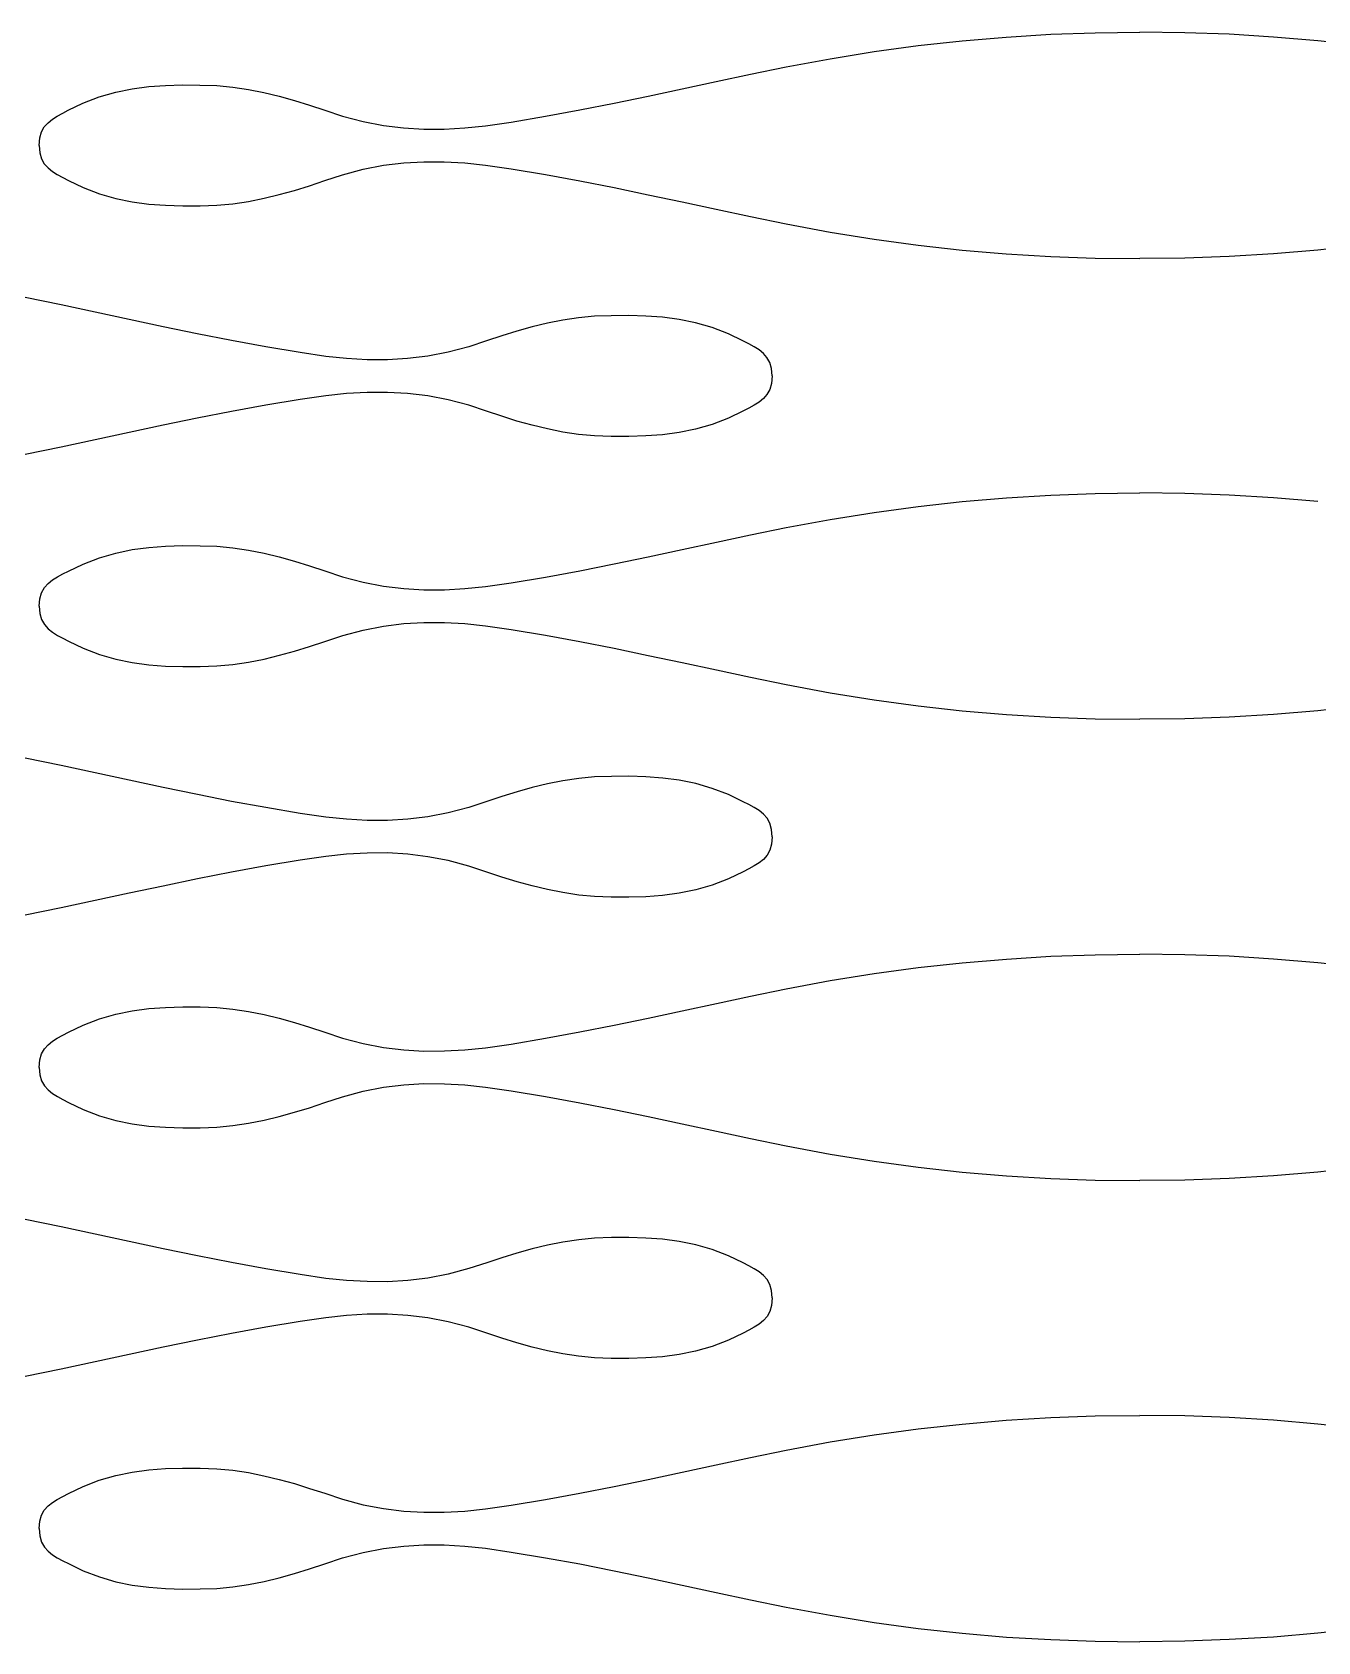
# Model space of a CAD drawing. Extents: x -53 to 53, y -73 to 73.
# Drawn here: x -30.7 to -15.38, y -55.33 to -36.14 of the extents above; entities that cross this region are included whole.
import ezdxf

# ---------------------------------------------------------------- set-up
doc = ezdxf.new("R2010")
doc.units = 0
doc.header["$MEASUREMENT"] = 0
doc.layers.get('0').update_dxf_attribs({"linetype": 'CONTINUOUS'})

msp = doc.modelspace()

# ---------------------------------------------------------------- linework, layer by layer
for p, q in [((-20.144, -36.3), (-19.619, -36.242)), ((-19.619, -36.242), (-19.093, -36.197)), ((-19.093, -36.197), (-18.564, -36.165)), ((-18.564, -36.165), (-18.034, -36.146)), ((-18.034, -36.146), (-17.5, -36.14)), ((-16.967, -36.146), (-17.5, -36.14)), ((-16.436, -36.165), (-16.967, -36.146)), ((-15.908, -36.197), (-16.436, -36.165)), ((-15.382, -36.242), (-15.908, -36.197)), ((-14.856, -36.3), (-15.382, -36.242)), ((-21.717, -36.553), (-21.193, -36.456)), ((-21.193, -36.456), (-20.669, -36.371)), ((-20.669, -36.371), (-20.144, -36.3)), ((-22.549, -36.728), (-22.143, -36.641)), ((-22.143, -36.641), (-21.717, -36.553)), ((-29.706, -36.856), (-29.51, -36.816)), ((-29.51, -36.816), (-29.312, -36.789)), ((-29.312, -36.789), (-29.112, -36.774)), ((-29.112, -36.774), (-28.909, -36.769)), ((-28.909, -36.769), (-28.702, -36.77)), ((-28.702, -36.77), (-28.502, -36.777)), ((-28.502, -36.777), (-28.312, -36.794)), ((-28.312, -36.794), (-28.124, -36.822)), ((-28.124, -36.822), (-27.94, -36.859)), ((-23.361, -36.902), (-22.955, -36.815)), ((-22.955, -36.815), (-22.549, -36.728)), ((-30.271, -37.071), (-30.097, -36.987)), ((-30.097, -36.987), (-29.902, -36.912)), ((-29.902, -36.912), (-29.706, -36.856)), ((-27.94, -36.859), (-27.757, -36.903)), ((-27.757, -36.903), (-27.576, -36.953)), ((-27.576, -36.953), (-27.396, -37.009)), ((-27.396, -37.009), (-27.216, -37.069)), ((-24.175, -37.067), (-23.767, -36.986)), ((-23.767, -36.986), (-23.361, -36.902)), ((-30.557, -37.269), (-30.513, -37.22)), ((-30.513, -37.22), (-30.461, -37.178)), ((-30.461, -37.178), (-30.402, -37.141)), ((-30.402, -37.141), (-30.338, -37.106)), ((-30.338, -37.106), (-30.271, -37.071)), ((-27.216, -37.069), (-27.002, -37.14)), ((-27.002, -37.14), (-26.758, -37.205)), ((-26.758, -37.205), (-26.516, -37.252)), ((-25.298, -37.255), (-24.994, -37.211)), ((-24.994, -37.211), (-24.584, -37.142)), ((-24.584, -37.142), (-24.175, -37.067)), ((-30.619, -37.489), (-30.611, -37.401)), ((-30.611, -37.401), (-30.59, -37.329)), ((-30.59, -37.329), (-30.557, -37.269)), ((-26.516, -37.252), (-26.275, -37.281)), ((-26.275, -37.281), (-26.033, -37.295)), ((-26.033, -37.295), (-25.791, -37.295)), ((-25.791, -37.295), (-25.546, -37.281)), ((-25.546, -37.281), (-25.298, -37.255)), ((-30.619, -37.489), (-30.611, -37.577)), ((-30.611, -37.577), (-30.59, -37.65)), ((-30.59, -37.65), (-30.557, -37.71)), ((-30.557, -37.71), (-30.513, -37.759)), ((-30.513, -37.759), (-30.461, -37.801)), ((-30.461, -37.801), (-30.402, -37.838)), ((-27.002, -37.839), (-26.758, -37.774)), ((-26.758, -37.774), (-26.516, -37.727)), ((-26.516, -37.727), (-26.274, -37.697)), ((-26.274, -37.697), (-26.033, -37.684)), ((-26.033, -37.684), (-25.791, -37.684)), ((-25.791, -37.684), (-25.546, -37.698)), ((-25.546, -37.698), (-25.298, -37.724)), ((-25.298, -37.724), (-24.994, -37.768)), ((-24.994, -37.768), (-24.583, -37.836)), ((-30.402, -37.838), (-30.338, -37.873)), ((-30.338, -37.873), (-30.27, -37.907)), ((-30.27, -37.907), (-30.096, -37.992)), ((-30.096, -37.992), (-29.901, -38.066)), ((-27.576, -38.026), (-27.396, -37.97)), ((-27.396, -37.97), (-27.215, -37.91)), ((-27.215, -37.91), (-27.002, -37.839)), ((-24.583, -37.836), (-24.175, -37.912)), ((-24.175, -37.912), (-23.767, -37.992)), ((-23.767, -37.992), (-23.361, -38.077)), ((-29.901, -38.066), (-29.706, -38.123)), ((-29.706, -38.123), (-29.51, -38.163)), ((-29.51, -38.163), (-29.312, -38.189)), ((-29.312, -38.189), (-29.112, -38.204)), ((-28.502, -38.202), (-28.311, -38.185)), ((-28.311, -38.185), (-28.124, -38.157)), ((-28.124, -38.157), (-27.939, -38.12)), ((-27.939, -38.12), (-27.757, -38.076)), ((-27.757, -38.076), (-27.576, -38.026)), ((-23.361, -38.077), (-22.955, -38.163)), ((-22.955, -38.163), (-22.549, -38.251)), ((-29.112, -38.204), (-28.908, -38.21)), ((-28.908, -38.21), (-28.701, -38.209)), ((-28.701, -38.209), (-28.502, -38.202)), ((-22.549, -38.251), (-22.143, -38.337)), ((-22.143, -38.337), (-21.716, -38.425)), ((-21.716, -38.425), (-21.192, -38.523)), ((-21.192, -38.523), (-20.669, -38.608)), ((-20.669, -38.608), (-20.144, -38.679)), ((-20.144, -38.679), (-19.619, -38.737)), ((-19.619, -38.737), (-19.093, -38.782)), ((-15.382, -38.737), (-15.908, -38.782)), ((-14.857, -38.679), (-15.382, -38.737)), ((-19.093, -38.782), (-18.564, -38.814)), ((-18.564, -38.814), (-18.034, -38.833)), ((-18.034, -38.833), (-17.5, -38.839)), ((-16.967, -38.833), (-17.5, -38.839)), ((-16.437, -38.814), (-16.967, -38.833)), ((-15.908, -38.782), (-16.437, -38.814)), ((-30.358, -39.391), (-30.784, -39.303)), ((-29.952, -39.478), (-30.358, -39.391)), ((-29.546, -39.565), (-29.952, -39.478)), ((-23.999, -39.527), (-24.19, -39.544)), ((-23.8, -39.52), (-23.999, -39.527)), ((-23.593, -39.519), (-23.8, -39.52)), ((-23.389, -39.524), (-23.593, -39.519)), ((-23.189, -39.539), (-23.389, -39.524)), ((-29.14, -39.652), (-29.546, -39.565)), ((-28.734, -39.736), (-29.14, -39.652)), ((-24.925, -39.703), (-25.105, -39.759)), ((-24.744, -39.653), (-24.925, -39.703)), ((-24.562, -39.609), (-24.744, -39.653)), ((-24.377, -39.572), (-24.562, -39.609)), ((-24.19, -39.544), (-24.377, -39.572)), ((-22.991, -39.566), (-23.189, -39.539)), ((-22.795, -39.606), (-22.991, -39.566)), ((-22.6, -39.662), (-22.795, -39.606)), ((-22.405, -39.737), (-22.6, -39.662)), ((-28.326, -39.817), (-28.734, -39.736)), ((-27.918, -39.892), (-28.326, -39.817)), ((-27.508, -39.961), (-27.918, -39.892)), ((-25.499, -39.89), (-25.743, -39.955)), ((-25.286, -39.819), (-25.499, -39.89)), ((-25.105, -39.759), (-25.286, -39.819)), ((-22.231, -39.821), (-22.405, -39.737)), ((-22.163, -39.856), (-22.231, -39.821)), ((-22.099, -39.891), (-22.163, -39.856)), ((-22.04, -39.928), (-22.099, -39.891)), ((-27.203, -40.005), (-27.508, -39.961)), ((-26.955, -40.031), (-27.203, -40.005)), ((-26.71, -40.045), (-26.955, -40.031)), ((-26.468, -40.045), (-26.71, -40.045)), ((-26.227, -40.031), (-26.468, -40.045)), ((-25.986, -40.002), (-26.227, -40.031)), ((-25.743, -39.955), (-25.986, -40.002)), ((-21.988, -39.97), (-22.04, -39.928)), ((-21.945, -40.019), (-21.988, -39.97)), ((-21.911, -40.079), (-21.945, -40.019)), ((-21.89, -40.151), (-21.911, -40.079)), ((-21.883, -40.239), (-21.89, -40.151)), ((-21.883, -40.239), (-21.89, -40.327)), ((-27.203, -40.474), (-27.508, -40.518)), ((-26.955, -40.448), (-27.203, -40.474)), ((-26.71, -40.434), (-26.955, -40.448)), ((-26.468, -40.434), (-26.71, -40.434)), ((-26.227, -40.447), (-26.468, -40.434)), ((-25.986, -40.477), (-26.227, -40.447)), ((-25.743, -40.524), (-25.986, -40.477)), ((-21.945, -40.46), (-21.988, -40.509)), ((-21.911, -40.4), (-21.945, -40.46)), ((-21.89, -40.327), (-21.911, -40.4)), ((-28.326, -40.662), (-28.734, -40.742)), ((-27.918, -40.586), (-28.326, -40.662)), ((-27.508, -40.518), (-27.918, -40.586)), ((-25.499, -40.589), (-25.743, -40.524)), ((-25.286, -40.66), (-25.499, -40.589)), ((-25.105, -40.72), (-25.286, -40.66)), ((-22.231, -40.657), (-22.405, -40.742)), ((-22.163, -40.623), (-22.231, -40.657)), ((-22.099, -40.588), (-22.163, -40.623)), ((-22.04, -40.551), (-22.099, -40.588)), ((-21.988, -40.509), (-22.04, -40.551)), ((-29.14, -40.827), (-29.546, -40.913)), ((-28.734, -40.742), (-29.14, -40.827)), ((-24.925, -40.776), (-25.105, -40.72)), ((-24.744, -40.826), (-24.925, -40.776)), ((-24.562, -40.87), (-24.744, -40.826)), ((-24.377, -40.907), (-24.562, -40.87)), ((-22.795, -40.873), (-22.991, -40.913)), ((-22.6, -40.816), (-22.795, -40.873)), ((-22.405, -40.742), (-22.6, -40.816)), ((-29.952, -41.001), (-30.358, -41.087)), ((-29.546, -40.913), (-29.952, -41.001)), ((-24.19, -40.935), (-24.377, -40.907)), ((-23.999, -40.952), (-24.19, -40.935)), ((-23.8, -40.959), (-23.999, -40.952)), ((-23.593, -40.96), (-23.8, -40.959)), ((-23.39, -40.954), (-23.593, -40.96)), ((-23.189, -40.939), (-23.39, -40.954)), ((-22.991, -40.913), (-23.189, -40.939)), ((-30.358, -41.087), (-30.785, -41.175)), ((-18.564, -41.659), (-18.033, -41.64)), ((-18.033, -41.64), (-17.5, -41.633)), ((-16.966, -41.64), (-17.5, -41.633)), ((-16.436, -41.659), (-16.966, -41.64)), ((-20.668, -41.865), (-20.144, -41.794)), ((-20.144, -41.794), (-19.619, -41.736)), ((-19.619, -41.736), (-19.092, -41.691)), ((-19.092, -41.691), (-18.564, -41.659)), ((-15.908, -41.691), (-16.436, -41.659)), ((-15.381, -41.736), (-15.908, -41.691)), ((-21.716, -42.047), (-21.192, -41.949)), ((-21.192, -41.949), (-20.668, -41.865)), ((-22.954, -42.309), (-22.548, -42.222)), ((-22.548, -42.222), (-22.142, -42.135)), ((-22.142, -42.135), (-21.716, -42.047)), ((-30.096, -42.481), (-29.901, -42.406)), ((-29.901, -42.406), (-29.706, -42.35)), ((-29.706, -42.35), (-29.51, -42.31)), ((-29.51, -42.31), (-29.312, -42.283)), ((-29.312, -42.283), (-29.111, -42.268)), ((-29.111, -42.268), (-28.908, -42.262)), ((-28.908, -42.262), (-28.701, -42.263)), ((-28.701, -42.263), (-28.502, -42.27)), ((-28.502, -42.27), (-28.311, -42.288)), ((-28.311, -42.288), (-28.124, -42.316)), ((-28.124, -42.316), (-27.939, -42.352)), ((-27.939, -42.352), (-27.757, -42.396)), ((-27.757, -42.396), (-27.576, -42.447)), ((-23.767, -42.48), (-23.36, -42.396)), ((-23.36, -42.396), (-22.954, -42.309)), ((-30.401, -42.634), (-30.337, -42.6)), ((-30.337, -42.6), (-30.27, -42.565)), ((-30.27, -42.565), (-30.096, -42.481)), ((-27.576, -42.447), (-27.396, -42.503)), ((-27.396, -42.503), (-27.215, -42.562)), ((-27.215, -42.562), (-27.002, -42.633)), ((-24.583, -42.636), (-24.174, -42.561)), ((-24.174, -42.561), (-23.767, -42.48)), ((-30.59, -42.823), (-30.556, -42.763)), ((-30.556, -42.763), (-30.513, -42.713)), ((-30.513, -42.713), (-30.46, -42.671)), ((-30.46, -42.671), (-30.401, -42.634)), ((-27.002, -42.633), (-26.757, -42.699)), ((-26.757, -42.699), (-26.515, -42.745)), ((-26.515, -42.745), (-26.274, -42.775)), ((-26.274, -42.775), (-26.033, -42.789)), ((-26.033, -42.789), (-25.79, -42.788)), ((-25.79, -42.788), (-25.546, -42.774)), ((-25.546, -42.774), (-25.298, -42.749)), ((-25.298, -42.749), (-24.993, -42.705)), ((-24.993, -42.705), (-24.583, -42.636)), ((-30.618, -42.983), (-30.611, -42.895)), ((-30.618, -42.983), (-30.611, -43.071)), ((-30.611, -42.895), (-30.59, -42.823)), ((-30.611, -43.071), (-30.589, -43.144)), ((-30.589, -43.144), (-30.556, -43.203)), ((-26.274, -43.191), (-26.033, -43.177)), ((-26.033, -43.177), (-25.79, -43.178)), ((-25.79, -43.178), (-25.546, -43.192)), ((-30.556, -43.203), (-30.512, -43.253)), ((-30.512, -43.253), (-30.46, -43.295)), ((-30.46, -43.295), (-30.401, -43.332)), ((-30.401, -43.332), (-30.337, -43.366)), ((-30.337, -43.366), (-30.27, -43.401)), ((-27.215, -43.404), (-27.001, -43.333)), ((-27.001, -43.333), (-26.757, -43.268)), ((-26.757, -43.268), (-26.515, -43.221)), ((-26.515, -43.221), (-26.274, -43.191)), ((-25.546, -43.192), (-25.298, -43.218)), ((-25.298, -43.218), (-24.993, -43.262)), ((-24.993, -43.262), (-24.583, -43.33)), ((-24.583, -43.33), (-24.174, -43.405)), ((-30.27, -43.401), (-30.096, -43.485)), ((-30.096, -43.485), (-29.901, -43.56)), ((-29.901, -43.56), (-29.706, -43.616)), ((-27.756, -43.57), (-27.575, -43.519)), ((-27.575, -43.519), (-27.395, -43.464)), ((-27.395, -43.464), (-27.215, -43.404)), ((-24.174, -43.405), (-23.767, -43.486)), ((-23.767, -43.486), (-23.36, -43.571)), ((-29.706, -43.616), (-29.509, -43.657)), ((-29.509, -43.657), (-29.311, -43.683)), ((-29.311, -43.683), (-29.111, -43.698)), ((-29.111, -43.698), (-28.908, -43.704)), ((-28.908, -43.704), (-28.701, -43.703)), ((-28.701, -43.703), (-28.501, -43.696)), ((-28.501, -43.696), (-28.311, -43.678)), ((-28.311, -43.678), (-28.123, -43.65)), ((-28.123, -43.65), (-27.939, -43.614)), ((-27.939, -43.614), (-27.756, -43.57)), ((-23.36, -43.571), (-22.954, -43.657)), ((-22.954, -43.657), (-22.548, -43.744)), ((-22.548, -43.744), (-22.142, -43.831)), ((-22.142, -43.831), (-21.716, -43.919)), ((-21.716, -43.919), (-21.192, -44.017)), ((-21.192, -44.017), (-20.668, -44.101)), ((-20.668, -44.101), (-20.144, -44.173)), ((-20.144, -44.173), (-19.619, -44.231)), ((-19.619, -44.231), (-19.092, -44.276)), ((-19.092, -44.276), (-18.564, -44.307)), ((-18.564, -44.307), (-18.033, -44.327)), ((-18.033, -44.327), (-17.5, -44.333)), ((-16.967, -44.327), (-17.5, -44.333)), ((-16.436, -44.307), (-16.967, -44.327)), ((-15.908, -44.276), (-16.436, -44.307)), ((-15.381, -44.231), (-15.908, -44.276)), ((-14.856, -44.173), (-15.381, -44.231)), ((-30.358, -44.885), (-30.784, -44.797)), ((-29.951, -44.972), (-30.358, -44.885)), ((-29.546, -45.059), (-29.951, -44.972)), ((-29.14, -45.146), (-29.546, -45.059)), ((-24.561, -45.102), (-24.743, -45.146)), ((-24.376, -45.066), (-24.561, -45.102)), ((-24.189, -45.038), (-24.376, -45.066)), ((-23.999, -45.02), (-24.189, -45.038)), ((-23.799, -45.013), (-23.999, -45.02)), ((-23.592, -45.012), (-23.799, -45.013)), ((-23.389, -45.018), (-23.592, -45.012)), ((-23.188, -45.033), (-23.389, -45.018)), ((-22.99, -45.06), (-23.188, -45.033)), ((-22.794, -45.1), (-22.99, -45.06)), ((-22.599, -45.156), (-22.794, -45.1)), ((-28.733, -45.23), (-29.14, -45.146)), ((-28.326, -45.311), (-28.733, -45.23)), ((-25.105, -45.253), (-25.285, -45.312)), ((-24.924, -45.197), (-25.105, -45.253)), ((-24.743, -45.146), (-24.924, -45.197)), ((-22.404, -45.231), (-22.599, -45.156)), ((-22.23, -45.315), (-22.404, -45.231)), ((-27.917, -45.386), (-28.326, -45.311)), ((-27.507, -45.455), (-27.917, -45.386)), ((-27.202, -45.499), (-27.507, -45.455)), ((-25.743, -45.449), (-25.985, -45.495)), ((-25.499, -45.383), (-25.743, -45.449)), ((-25.285, -45.312), (-25.499, -45.383)), ((-22.163, -45.35), (-22.23, -45.315)), ((-22.099, -45.384), (-22.163, -45.35)), ((-22.04, -45.421), (-22.099, -45.384)), ((-21.988, -45.463), (-22.04, -45.421)), ((-21.944, -45.513), (-21.988, -45.463)), ((-26.954, -45.524), (-27.202, -45.499)), ((-26.71, -45.538), (-26.954, -45.524)), ((-26.467, -45.539), (-26.71, -45.538)), ((-26.226, -45.525), (-26.467, -45.539)), ((-25.985, -45.495), (-26.226, -45.525)), ((-21.911, -45.573), (-21.944, -45.513)), ((-21.89, -45.645), (-21.911, -45.573)), ((-21.882, -45.733), (-21.89, -45.645)), ((-21.89, -45.821), (-21.911, -45.894)), ((-21.882, -45.733), (-21.89, -45.821)), ((-27.507, -46.012), (-27.917, -46.08)), ((-27.202, -45.968), (-27.507, -46.012)), ((-26.954, -45.942), (-27.202, -45.968)), ((-26.71, -45.928), (-26.954, -45.942)), ((-26.467, -45.927), (-26.71, -45.928)), ((-26.226, -45.941), (-26.467, -45.927)), ((-25.985, -45.971), (-26.226, -45.941)), ((-25.743, -46.018), (-25.985, -45.971)), ((-25.499, -46.083), (-25.743, -46.018)), ((-22.04, -46.045), (-22.099, -46.082)), ((-21.988, -46.003), (-22.04, -46.045)), ((-21.944, -45.953), (-21.988, -46.003)), ((-21.911, -45.894), (-21.944, -45.953)), ((-28.733, -46.236), (-29.14, -46.321)), ((-28.326, -46.155), (-28.733, -46.236)), ((-27.917, -46.08), (-28.326, -46.155)), ((-25.285, -46.154), (-25.499, -46.083)), ((-25.105, -46.214), (-25.285, -46.154)), ((-24.924, -46.269), (-25.105, -46.214)), ((-22.404, -46.235), (-22.599, -46.31)), ((-22.23, -46.151), (-22.404, -46.235)), ((-22.163, -46.116), (-22.23, -46.151)), ((-22.099, -46.082), (-22.163, -46.116)), ((-29.546, -46.407), (-29.952, -46.494)), ((-29.14, -46.321), (-29.546, -46.407)), ((-24.743, -46.32), (-24.924, -46.269)), ((-24.561, -46.364), (-24.743, -46.32)), ((-24.377, -46.4), (-24.561, -46.364)), ((-24.189, -46.428), (-24.377, -46.4)), ((-23.999, -46.446), (-24.189, -46.428)), ((-23.8, -46.453), (-23.999, -46.446)), ((-23.189, -46.433), (-23.389, -46.448)), ((-22.991, -46.407), (-23.189, -46.433)), ((-22.794, -46.366), (-22.991, -46.407)), ((-22.599, -46.31), (-22.794, -46.366)), ((-30.358, -46.581), (-30.784, -46.669)), ((-29.952, -46.494), (-30.358, -46.581)), ((-23.592, -46.454), (-23.8, -46.453)), ((-23.389, -46.448), (-23.592, -46.454)), ((-19.619, -47.236), (-19.092, -47.191)), ((-19.092, -47.191), (-18.564, -47.159)), ((-18.564, -47.159), (-18.033, -47.14)), ((-18.033, -47.14), (-17.5, -47.133)), ((-16.967, -47.14), (-17.5, -47.133)), ((-16.436, -47.159), (-16.967, -47.14)), ((-15.908, -47.191), (-16.436, -47.159)), ((-15.381, -47.236), (-15.908, -47.191)), ((-21.192, -47.449), (-20.668, -47.365)), ((-20.668, -47.365), (-20.144, -47.294)), ((-20.144, -47.294), (-19.619, -47.236)), ((-14.856, -47.294), (-15.381, -47.236)), ((-22.142, -47.635), (-21.716, -47.547)), ((-21.716, -47.547), (-21.192, -47.449)), ((-29.51, -47.81), (-29.312, -47.783)), ((-29.312, -47.783), (-29.112, -47.768)), ((-29.112, -47.768), (-28.908, -47.762)), ((-28.908, -47.762), (-28.701, -47.763)), ((-28.701, -47.763), (-28.502, -47.77)), ((-28.502, -47.77), (-28.311, -47.788)), ((-28.311, -47.788), (-28.124, -47.816)), ((-22.954, -47.809), (-22.548, -47.722)), ((-22.548, -47.722), (-22.142, -47.635)), ((-30.27, -48.065), (-30.096, -47.981)), ((-30.096, -47.981), (-29.901, -47.906)), ((-29.901, -47.906), (-29.706, -47.85)), ((-29.706, -47.85), (-29.51, -47.81)), ((-28.124, -47.816), (-27.939, -47.852)), ((-27.939, -47.852), (-27.757, -47.896)), ((-27.757, -47.896), (-27.576, -47.947)), ((-27.576, -47.947), (-27.396, -48.003)), ((-24.175, -48.061), (-23.767, -47.98)), ((-23.767, -47.98), (-23.36, -47.896)), ((-23.36, -47.896), (-22.954, -47.809)), ((-30.513, -48.213), (-30.461, -48.171)), ((-30.461, -48.171), (-30.402, -48.134)), ((-30.402, -48.134), (-30.338, -48.1)), ((-30.338, -48.1), (-30.27, -48.065)), ((-27.396, -48.003), (-27.215, -48.062)), ((-27.215, -48.062), (-27.002, -48.133)), ((-27.002, -48.133), (-26.758, -48.199)), ((-24.993, -48.205), (-24.583, -48.136)), ((-24.583, -48.136), (-24.175, -48.061)), ((-30.611, -48.395), (-30.59, -48.323)), ((-30.59, -48.323), (-30.556, -48.263)), ((-30.556, -48.263), (-30.513, -48.213)), ((-26.758, -48.199), (-26.515, -48.245)), ((-26.515, -48.245), (-26.274, -48.275)), ((-26.274, -48.275), (-26.033, -48.289)), ((-26.033, -48.289), (-25.79, -48.288)), ((-25.79, -48.288), (-25.546, -48.274)), ((-25.546, -48.274), (-25.298, -48.249)), ((-25.298, -48.249), (-24.993, -48.205)), ((-30.618, -48.483), (-30.611, -48.395)), ((-30.618, -48.483), (-30.611, -48.571)), ((-30.611, -48.571), (-30.59, -48.644)), ((-30.59, -48.644), (-30.556, -48.703)), ((-30.556, -48.703), (-30.513, -48.753)), ((-26.757, -48.768), (-26.515, -48.721)), ((-26.515, -48.721), (-26.274, -48.691)), ((-26.274, -48.691), (-26.033, -48.677)), ((-26.033, -48.677), (-25.79, -48.678)), ((-25.79, -48.678), (-25.546, -48.692)), ((-25.546, -48.692), (-25.298, -48.718)), ((-25.298, -48.718), (-24.993, -48.762)), ((-30.513, -48.753), (-30.46, -48.795)), ((-30.46, -48.795), (-30.401, -48.832)), ((-30.401, -48.832), (-30.337, -48.866)), ((-30.337, -48.866), (-30.27, -48.901)), ((-30.27, -48.901), (-30.096, -48.985)), ((-27.395, -48.964), (-27.215, -48.904)), ((-27.215, -48.904), (-27.002, -48.833)), ((-27.002, -48.833), (-26.757, -48.768)), ((-24.993, -48.762), (-24.583, -48.83)), ((-24.583, -48.83), (-24.174, -48.905)), ((-24.174, -48.905), (-23.767, -48.986)), ((-30.096, -48.985), (-29.901, -49.06)), ((-29.901, -49.06), (-29.706, -49.116)), ((-29.706, -49.116), (-29.51, -49.157)), ((-28.124, -49.15), (-27.939, -49.114)), ((-27.939, -49.114), (-27.757, -49.07)), ((-27.757, -49.07), (-27.576, -49.019)), ((-27.576, -49.019), (-27.395, -48.964)), ((-23.767, -48.986), (-23.36, -49.071)), ((-23.36, -49.071), (-22.954, -49.157)), ((-29.51, -49.157), (-29.312, -49.183)), ((-29.312, -49.183), (-29.111, -49.198)), ((-29.111, -49.198), (-28.908, -49.204)), ((-28.908, -49.204), (-28.701, -49.203)), ((-28.701, -49.203), (-28.502, -49.196)), ((-28.502, -49.196), (-28.311, -49.178)), ((-28.311, -49.178), (-28.124, -49.15)), ((-22.954, -49.157), (-22.548, -49.244)), ((-22.548, -49.244), (-22.142, -49.331)), ((-22.142, -49.331), (-21.716, -49.419)), ((-21.716, -49.419), (-21.192, -49.517)), ((-21.192, -49.517), (-20.668, -49.601)), ((-20.668, -49.601), (-20.144, -49.673)), ((-20.144, -49.673), (-19.619, -49.731)), ((-14.856, -49.673), (-15.381, -49.731)), ((-19.619, -49.731), (-19.092, -49.776)), ((-19.092, -49.776), (-18.564, -49.807)), ((-18.564, -49.807), (-18.033, -49.827)), ((-18.033, -49.827), (-17.5, -49.833)), ((-16.967, -49.827), (-17.5, -49.833)), ((-16.436, -49.807), (-16.967, -49.827)), ((-15.908, -49.776), (-16.436, -49.807)), ((-15.381, -49.731), (-15.908, -49.776)), ((-30.358, -50.385), (-30.784, -50.297)), ((-29.952, -50.472), (-30.358, -50.385)), ((-29.546, -50.559), (-29.952, -50.472)), ((-29.14, -50.646), (-29.546, -50.559)), ((-28.733, -50.73), (-29.14, -50.646)), ((-24.744, -50.646), (-24.925, -50.697)), ((-24.561, -50.602), (-24.744, -50.646)), ((-24.377, -50.566), (-24.561, -50.602)), ((-24.189, -50.538), (-24.377, -50.566)), ((-23.999, -50.52), (-24.189, -50.538)), ((-23.799, -50.513), (-23.999, -50.52)), ((-23.592, -50.512), (-23.799, -50.513)), ((-23.389, -50.518), (-23.592, -50.512)), ((-23.189, -50.533), (-23.389, -50.518)), ((-22.991, -50.56), (-23.189, -50.533)), ((-22.794, -50.6), (-22.991, -50.56)), ((-22.599, -50.656), (-22.794, -50.6)), ((-22.404, -50.731), (-22.599, -50.656)), ((-28.326, -50.811), (-28.733, -50.73)), ((-27.917, -50.886), (-28.326, -50.811)), ((-25.285, -50.812), (-25.499, -50.883)), ((-25.105, -50.753), (-25.285, -50.812)), ((-24.925, -50.697), (-25.105, -50.753)), ((-22.23, -50.815), (-22.404, -50.731)), ((-22.163, -50.85), (-22.23, -50.815)), ((-22.099, -50.884), (-22.163, -50.85)), ((-27.507, -50.955), (-27.917, -50.886)), ((-27.203, -50.999), (-27.507, -50.955)), ((-26.955, -51.024), (-27.203, -50.999)), ((-26.71, -51.038), (-26.955, -51.024)), ((-26.468, -51.039), (-26.71, -51.038)), ((-26.226, -51.025), (-26.468, -51.039)), ((-25.985, -50.995), (-26.226, -51.025)), ((-25.743, -50.949), (-25.985, -50.995)), ((-25.499, -50.883), (-25.743, -50.949)), ((-22.04, -50.921), (-22.099, -50.884)), ((-21.988, -50.963), (-22.04, -50.921)), ((-21.944, -51.013), (-21.988, -50.963)), ((-21.911, -51.073), (-21.944, -51.013)), ((-21.89, -51.145), (-21.911, -51.073)), ((-21.882, -51.233), (-21.89, -51.145)), ((-21.882, -51.233), (-21.89, -51.321)), ((-26.71, -51.428), (-26.955, -51.442)), ((-26.468, -51.427), (-26.71, -51.428)), ((-26.226, -51.441), (-26.468, -51.427)), ((-21.911, -51.394), (-21.944, -51.453)), ((-21.89, -51.321), (-21.911, -51.394)), ((-27.917, -51.58), (-28.326, -51.655)), ((-27.507, -51.512), (-27.917, -51.58)), ((-27.203, -51.468), (-27.507, -51.512)), ((-26.955, -51.442), (-27.203, -51.468)), ((-25.985, -51.471), (-26.226, -51.441)), ((-25.743, -51.518), (-25.985, -51.471)), ((-25.499, -51.583), (-25.743, -51.518)), ((-25.285, -51.654), (-25.499, -51.583)), ((-22.163, -51.616), (-22.23, -51.651)), ((-22.099, -51.582), (-22.163, -51.616)), ((-22.04, -51.545), (-22.099, -51.582)), ((-21.988, -51.503), (-22.04, -51.545)), ((-21.944, -51.453), (-21.988, -51.503)), ((-29.14, -51.821), (-29.546, -51.907)), ((-28.733, -51.736), (-29.14, -51.821)), ((-28.326, -51.655), (-28.733, -51.736)), ((-25.105, -51.714), (-25.285, -51.654)), ((-24.925, -51.769), (-25.105, -51.714)), ((-24.744, -51.82), (-24.925, -51.769)), ((-24.561, -51.864), (-24.744, -51.82)), ((-22.599, -51.81), (-22.795, -51.866)), ((-22.404, -51.735), (-22.599, -51.81)), ((-22.23, -51.651), (-22.404, -51.735)), ((-29.952, -51.994), (-30.358, -52.081)), ((-29.546, -51.907), (-29.952, -51.994)), ((-24.377, -51.9), (-24.561, -51.864)), ((-24.19, -51.928), (-24.377, -51.9)), ((-23.999, -51.946), (-24.19, -51.928)), ((-23.8, -51.953), (-23.999, -51.946)), ((-23.593, -51.954), (-23.8, -51.953)), ((-23.389, -51.948), (-23.593, -51.954)), ((-23.189, -51.933), (-23.389, -51.948)), ((-22.991, -51.907), (-23.189, -51.933)), ((-22.795, -51.866), (-22.991, -51.907)), ((-30.358, -52.081), (-30.784, -52.169)), ((-20.144, -52.794), (-19.619, -52.736)), ((-19.619, -52.736), (-19.093, -52.691)), ((-19.093, -52.691), (-18.564, -52.659)), ((-18.564, -52.659), (-18.033, -52.64)), ((-18.033, -52.64), (-17.5, -52.633)), ((-16.967, -52.64), (-17.5, -52.633)), ((-16.436, -52.659), (-16.967, -52.64)), ((-15.908, -52.691), (-16.436, -52.659)), ((-15.381, -52.736), (-15.908, -52.691)), ((-14.856, -52.794), (-15.381, -52.736)), ((-21.716, -53.047), (-21.192, -52.949)), ((-21.192, -52.949), (-20.669, -52.865)), ((-20.669, -52.865), (-20.144, -52.794)), ((-22.549, -53.222), (-22.143, -53.135)), ((-22.143, -53.135), (-21.716, -53.047)), ((-29.902, -53.406), (-29.706, -53.35)), ((-29.706, -53.35), (-29.51, -53.31)), ((-29.51, -53.31), (-29.312, -53.283)), ((-29.312, -53.283), (-29.112, -53.268)), ((-29.112, -53.268), (-28.909, -53.262)), ((-28.909, -53.262), (-28.701, -53.263)), ((-28.701, -53.263), (-28.502, -53.27)), ((-28.502, -53.27), (-28.311, -53.288)), ((-28.311, -53.288), (-28.124, -53.316)), ((-28.124, -53.316), (-27.94, -53.352)), ((-27.94, -53.352), (-27.757, -53.396)), ((-23.361, -53.396), (-22.955, -53.309)), ((-22.955, -53.309), (-22.549, -53.222)), ((-30.27, -53.565), (-30.096, -53.481)), ((-30.096, -53.481), (-29.902, -53.406)), ((-27.757, -53.396), (-27.576, -53.447)), ((-27.576, -53.447), (-27.396, -53.503)), ((-27.396, -53.503), (-27.216, -53.562)), ((-24.175, -53.561), (-23.767, -53.48)), ((-23.767, -53.48), (-23.361, -53.396)), ((-30.557, -53.763), (-30.513, -53.713)), ((-30.513, -53.713), (-30.461, -53.671)), ((-30.461, -53.671), (-30.402, -53.634)), ((-30.402, -53.634), (-30.338, -53.6)), ((-30.338, -53.6), (-30.27, -53.565)), ((-27.216, -53.562), (-27.002, -53.633)), ((-27.002, -53.633), (-26.758, -53.699)), ((-26.758, -53.699), (-26.516, -53.745)), ((-25.298, -53.749), (-24.994, -53.705)), ((-24.994, -53.705), (-24.583, -53.636)), ((-24.583, -53.636), (-24.175, -53.561)), ((-30.619, -53.983), (-30.611, -53.895)), ((-30.611, -53.895), (-30.59, -53.823)), ((-30.59, -53.823), (-30.557, -53.763)), ((-26.516, -53.745), (-26.274, -53.775)), ((-26.274, -53.775), (-26.033, -53.789)), ((-26.033, -53.789), (-25.791, -53.788)), ((-25.791, -53.788), (-25.546, -53.774)), ((-25.546, -53.774), (-25.298, -53.749)), ((-30.619, -53.983), (-30.611, -54.071)), ((-30.611, -54.071), (-30.59, -54.144)), ((-30.59, -54.144), (-30.556, -54.203)), ((-30.556, -54.203), (-30.513, -54.253)), ((-30.513, -54.253), (-30.461, -54.295)), ((-30.461, -54.295), (-30.402, -54.332)), ((-27.002, -54.333), (-26.758, -54.268)), ((-26.758, -54.268), (-26.515, -54.221)), ((-26.515, -54.221), (-26.274, -54.191)), ((-26.274, -54.191), (-26.033, -54.177)), ((-26.033, -54.177), (-25.791, -54.178)), ((-25.791, -54.178), (-25.546, -54.192)), ((-25.546, -54.192), (-25.298, -54.218)), ((-25.298, -54.218), (-24.993, -54.262)), ((-24.993, -54.262), (-24.583, -54.33)), ((-30.402, -54.332), (-30.337, -54.366)), ((-30.337, -54.366), (-30.27, -54.401)), ((-30.27, -54.401), (-30.096, -54.485)), ((-30.096, -54.485), (-29.901, -54.56)), ((-27.576, -54.519), (-27.396, -54.464)), ((-27.396, -54.464), (-27.215, -54.404)), ((-27.215, -54.404), (-27.002, -54.333)), ((-24.583, -54.33), (-24.175, -54.405)), ((-24.175, -54.405), (-23.767, -54.486)), ((-23.767, -54.486), (-23.361, -54.571)), ((-29.901, -54.56), (-29.706, -54.616)), ((-29.706, -54.616), (-29.51, -54.657)), ((-29.51, -54.657), (-29.312, -54.683)), ((-29.312, -54.683), (-29.111, -54.698)), ((-29.111, -54.698), (-28.908, -54.704)), ((-28.701, -54.703), (-28.502, -54.696)), ((-28.502, -54.696), (-28.311, -54.678)), ((-28.311, -54.678), (-28.124, -54.65)), ((-28.124, -54.65), (-27.939, -54.614)), ((-27.939, -54.614), (-27.757, -54.57)), ((-27.757, -54.57), (-27.576, -54.519)), ((-23.361, -54.571), (-22.954, -54.657)), ((-22.954, -54.657), (-22.549, -54.744)), ((-28.908, -54.704), (-28.701, -54.703)), ((-22.549, -54.744), (-22.143, -54.831)), ((-22.143, -54.831), (-21.716, -54.919)), ((-21.716, -54.919), (-21.192, -55.017)), ((-21.192, -55.017), (-20.668, -55.101)), ((-20.668, -55.101), (-20.144, -55.173)), ((-20.144, -55.173), (-19.619, -55.231)), ((-19.619, -55.231), (-19.092, -55.276)), ((-19.092, -55.276), (-18.564, -55.307)), ((-15.908, -55.276), (-16.436, -55.307)), ((-15.382, -55.231), (-15.908, -55.276)), ((-14.856, -55.173), (-15.382, -55.231)), ((-18.564, -55.307), (-18.033, -55.327)), ((-18.033, -55.327), (-17.5, -55.333)), ((-16.967, -55.327), (-17.5, -55.333)), ((-16.436, -55.307), (-16.967, -55.327))]:
    msp.add_line(p, q)

doc.saveas('drawing.dxf')
